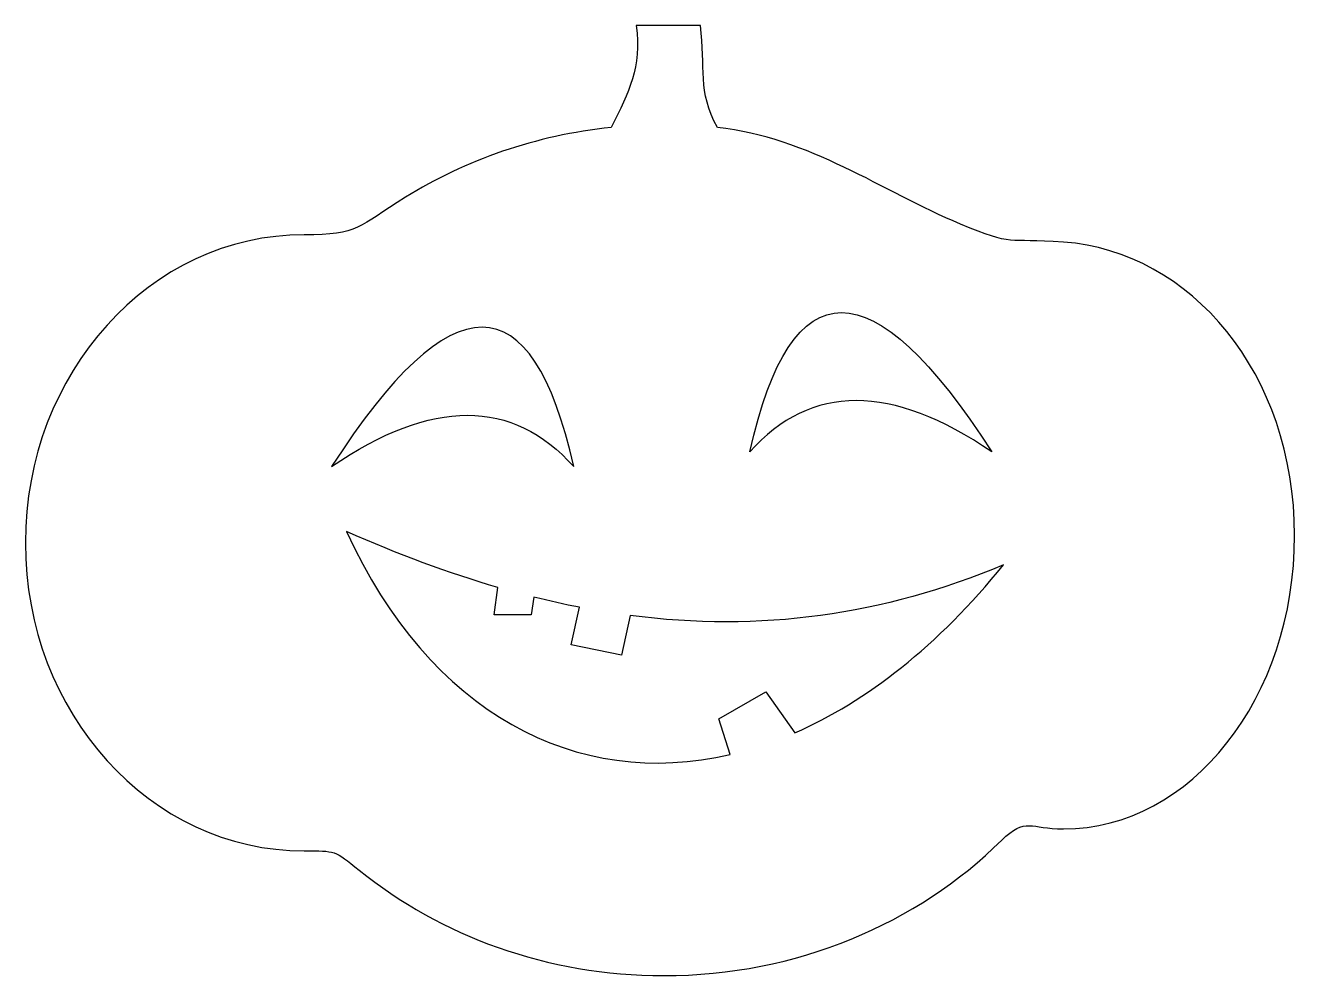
# Model space of a CAD drawing. Header units: inches. Extents: x -43.75 to -34.04, y -1.38 to 5.89.
import ezdxf

# ---------------------------------------------------------------- set-up
doc = ezdxf.new("R2010")
doc.units = ezdxf.units.IN
doc.header["$MEASUREMENT"] = 0
doc.layers.add('Layer 1', color=7, linetype='Continuous')

msp = doc.modelspace()

# ---------------------------------------------------------------- linework, layer by layer
at = {"layer": 'Layer 1', "color": 30}
for points, knots in [([(-38.4568, 5.1078), (-37.7536, 5.0328), (-37.1984, 4.6213), (-36.5979, 4.3696), (-36.5979, 4.3696), (-36.1788, 4.194), (-36.2621, 4.265), (-35.8103, 4.232), (-35.8103, 4.232), (-34.8373, 4.161), (-34.0435, 3.2273), (-34.0435, 1.9884), (-34.0435, 1.9884), (-34.0435, 0.7495), (-34.8347, -0.2553), (-35.8103, -0.2553), (-35.8103, -0.2553), (-36.0637, -0.2553), (-36.1, -0.1615), (-36.2831, -0.3422), (-36.2831, -0.3422), (-36.9282, -0.9788), (-37.8473, -1.3771), (-38.8673, -1.3771), (-38.8673, -1.3771), (-39.7588, -1.3771), (-40.5732, -1.0729), (-41.1949, -0.5712), (-41.1949, -0.5712), (-41.3866, -0.4166), (-41.3733, -0.4235), (-41.6158, -0.4235), (-41.6158, -0.4235), (-42.7927, -0.4235), (-43.7472, 0.6314), (-43.7472, 1.9323), (-43.7472, 1.9323), (-43.7472, 3.2332), (-42.7927, 4.2881), (-41.6158, 4.2881), (-41.6158, 4.2881), (-41.1958, 4.2881), (-41.2084, 4.3464), (-40.8415, 4.5744), (-40.8415, 4.5744), (-40.3823, 4.8599), (-39.8462, 5.0486), (-39.2679, 5.1088), (-39.2679, 5.1088), (-39.1307, 5.3884), (-39.0366, 5.5605), (-39.0771, 5.8892), (-39.0771, 5.8892), (-38.9359, 5.8892), (-38.7269, 5.8892), (-38.5857, 5.8892), (-38.5857, 5.8892), (-38.5459, 5.5601), (-38.6096, 5.388), (-38.4568, 5.1078)], [0, 0, 0, 0, 0.066667, 0.066667, 0.066667, 0.066667, 0.133333, 0.133333, 0.133333, 0.133333, 0.2, 0.2, 0.2, 0.2, 0.266667, 0.266667, 0.266667, 0.266667, 0.333333, 0.333333, 0.333333, 0.333333, 0.4, 0.4, 0.4, 0.4, 0.466667, 0.466667, 0.466667, 0.466667, 0.533333, 0.533333, 0.533333, 0.533333, 0.6, 0.6, 0.6, 0.6, 0.666667, 0.666667, 0.666667, 0.666667, 0.733333, 0.733333, 0.733333, 0.733333, 0.8, 0.8, 0.8, 0.8, 0.866667, 0.866667, 0.866667, 0.866667, 0.933333, 0.933333, 0.933333, 0.933333, 1, 1, 1, 1]), ([(-36.3578, 2.6276), (-37.2739, 4.0486), (-37.8909, 4.0485), (-38.2088, 2.6276), (-38.2088, 2.6276), (-37.7413, 3.1511), (-37.1243, 3.1511), (-36.3578, 2.6276)], [0, 0, 0, 0, 0.5, 0.5, 0.5, 0.5, 1, 1, 1, 1]), ([(-41.406, 2.5154), (-40.4898, 3.9364), (-39.8728, 3.9364), (-39.555, 2.5154), (-39.555, 2.5154), (-40.0224, 3.0389), (-40.6394, 3.0389), (-41.406, 2.5154)], [0, 0, 0, 0, 0.5, 0.5, 0.5, 0.5, 1, 1, 1, 1]), ([(-39.5097, 1.4394), (-39.5097, 1.4394), (-39.5736, 1.1514), (-39.5736, 1.1514), (-39.5736, 1.1514), (-39.5736, 1.1514), (-39.189, 1.0745), (-39.189, 1.0745), (-39.189, 1.0745), (-39.189, 1.0745), (-39.1242, 1.3769), (-39.1242, 1.3769), (-39.1242, 1.3769), (-38.1281, 1.2473), (-37.1905, 1.3768), (-36.2679, 1.7648), (-36.2679, 1.7648), (-36.7698, 1.1451), (-37.3159, 0.7192), (-37.8633, 0.48), (-37.8633, 0.48), (-37.8633, 0.48), (-38.0865, 0.7924), (-38.0865, 0.7924), (-38.0865, 0.7924), (-38.0865, 0.7924), (-38.4455, 0.5873), (-38.4455, 0.5873), (-38.4455, 0.5873), (-38.4455, 0.5873), (-38.3591, 0.3138), (-38.3591, 0.3138), (-38.3591, 0.3138), (-39.5355, 0.0399), (-40.6575, 0.6301), (-41.2925, 2.0192), (-41.2925, 2.0192), (-40.896, 1.8426), (-40.511, 1.7001), (-40.1355, 1.5912), (-40.1355, 1.5912), (-40.1355, 1.5912), (-40.1634, 1.3822), (-40.1634, 1.3822), (-40.1634, 1.3822), (-40.1634, 1.3822), (-39.8813, 1.3822), (-39.8813, 1.3822), (-39.8813, 1.3822), (-39.8813, 1.3822), (-39.8589, 1.5166), (-39.8589, 1.5166), (-39.8589, 1.5166), (-39.7416, 1.4875), (-39.6252, 1.4618), (-39.5097, 1.4394)], [0, 0, 0, 0, 0.071429, 0.071429, 0.071429, 0.071429, 0.142857, 0.142857, 0.142857, 0.142857, 0.214286, 0.214286, 0.214286, 0.214286, 0.285714, 0.285714, 0.285714, 0.285714, 0.357143, 0.357143, 0.357143, 0.357143, 0.428571, 0.428571, 0.428571, 0.428571, 0.5, 0.5, 0.5, 0.5, 0.571429, 0.571429, 0.571429, 0.571429, 0.642857, 0.642857, 0.642857, 0.642857, 0.714286, 0.714286, 0.714286, 0.714286, 0.785714, 0.785714, 0.785714, 0.785714, 0.857143, 0.857143, 0.857143, 0.857143, 0.928571, 0.928571, 0.928571, 0.928571, 1, 1, 1, 1])]:
    msp.add_open_spline(points, degree=3, knots=knots, dxfattribs=at)

doc.saveas('drawing.dxf')
